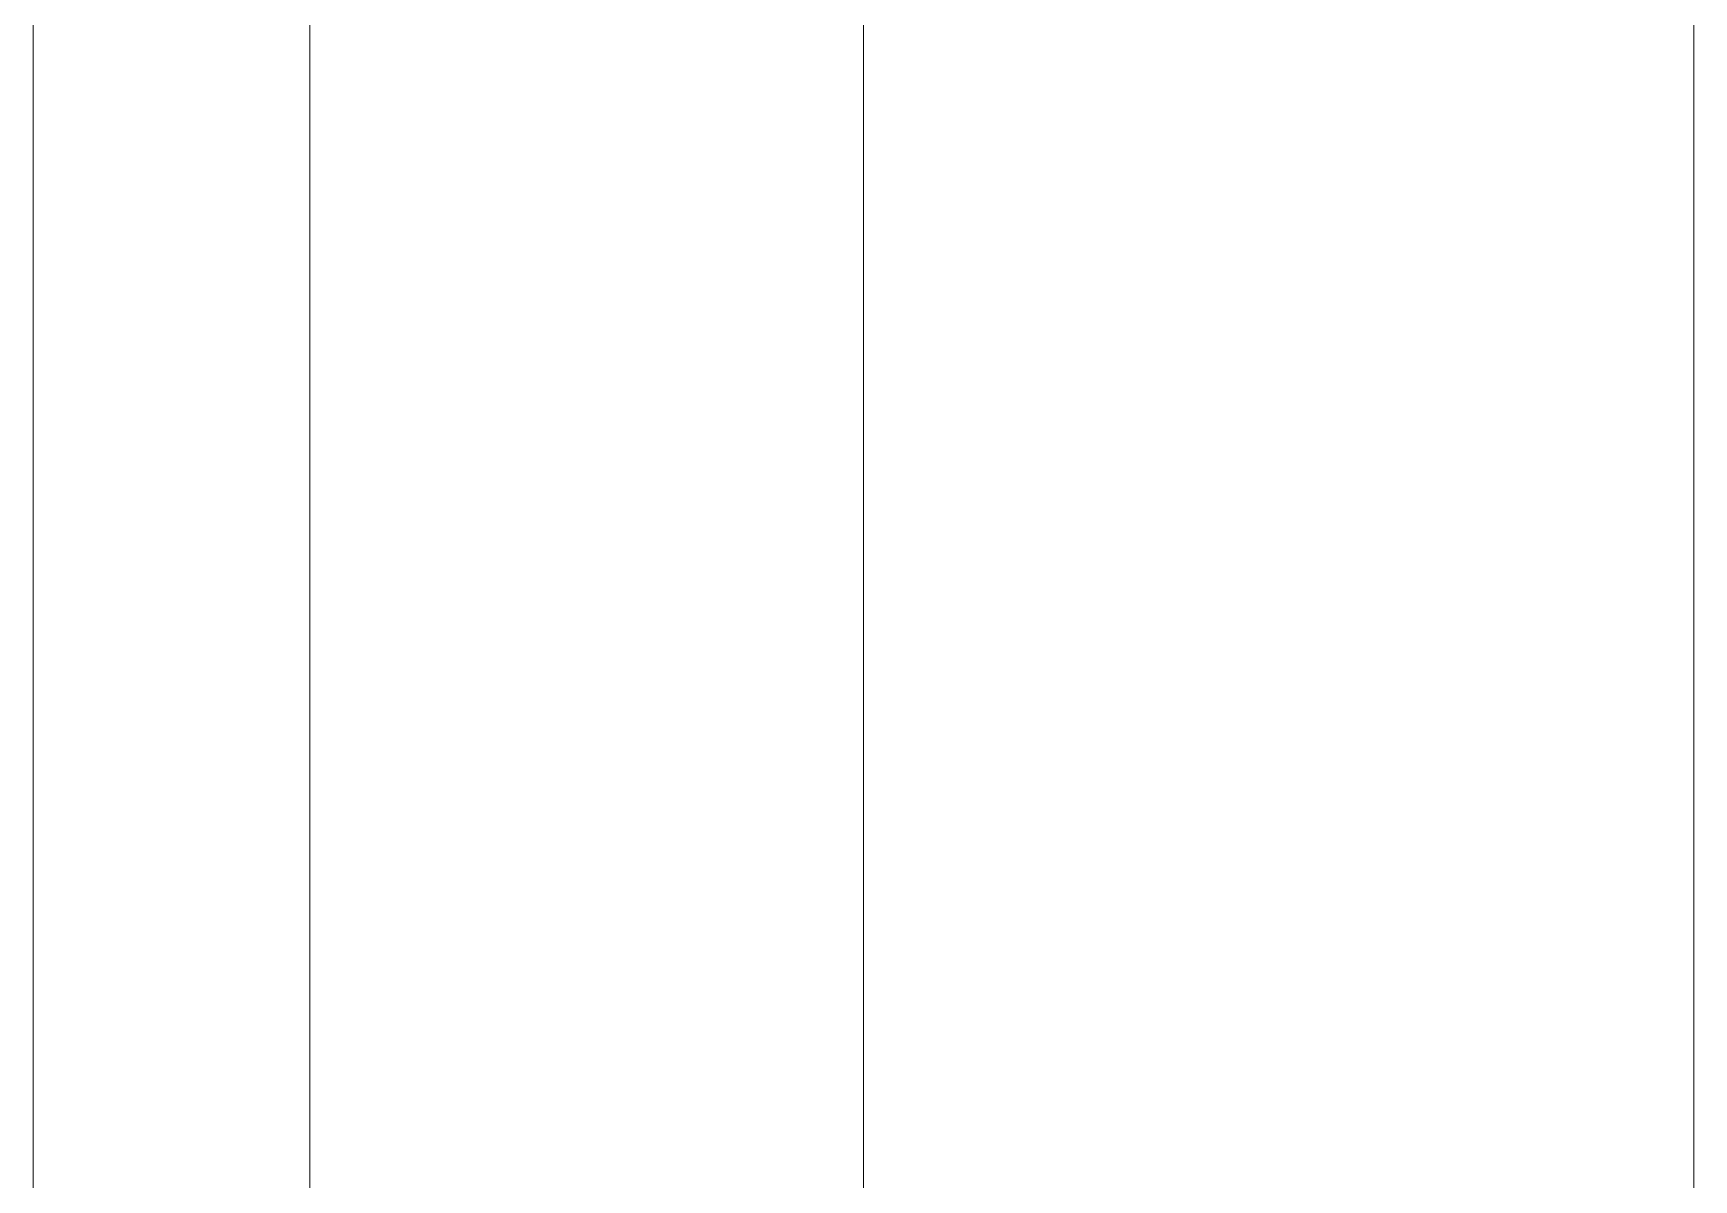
# Model space of a CAD drawing. Header units: millimetres. Extents: x -537608 to 253996, y -217170 to 186033.
# Drawn here: x -366011 to -365411, y -54089 to -53675 of the extents above; entities that cross this region are included whole.
import ezdxf

# ---------------------------------------------------------------- set-up
doc = ezdxf.new("R2010")
doc.units = ezdxf.units.MM
doc.layers.add('PDF _Геометрия', color=7, linetype='Continuous')

msp = doc.modelspace()

# ---------------------------------------------------------------- linework, layer by layer
at = {"layer": 'PDF _Геометрия', "color": 253, "lineweight": 9, "true_color": 0xaaaaaa}
for p, q in [((-366011.3729, -54200.6688), (-366011.3729, -52760.6694)), ((-366011.3729, -52760.6694), (-366011.3729, -54200.6688)), ((-365711.3716, -54111.1704), (-365711.3716, -52760.6694)), ((-365711.3716, -52760.6694), (-365711.3716, -54111.1704)), ((-365411.3703, -54110.9766), (-365411.3703, -52760.6694)), ((-365411.3703, -52760.6694), (-365411.3703, -54110.9766)), ((-365911.3725, -53285.5383), (-365911.3725, -54285.5382))]:
    msp.add_line(p, q, dxfattribs=at)

doc.saveas('drawing.dxf')
